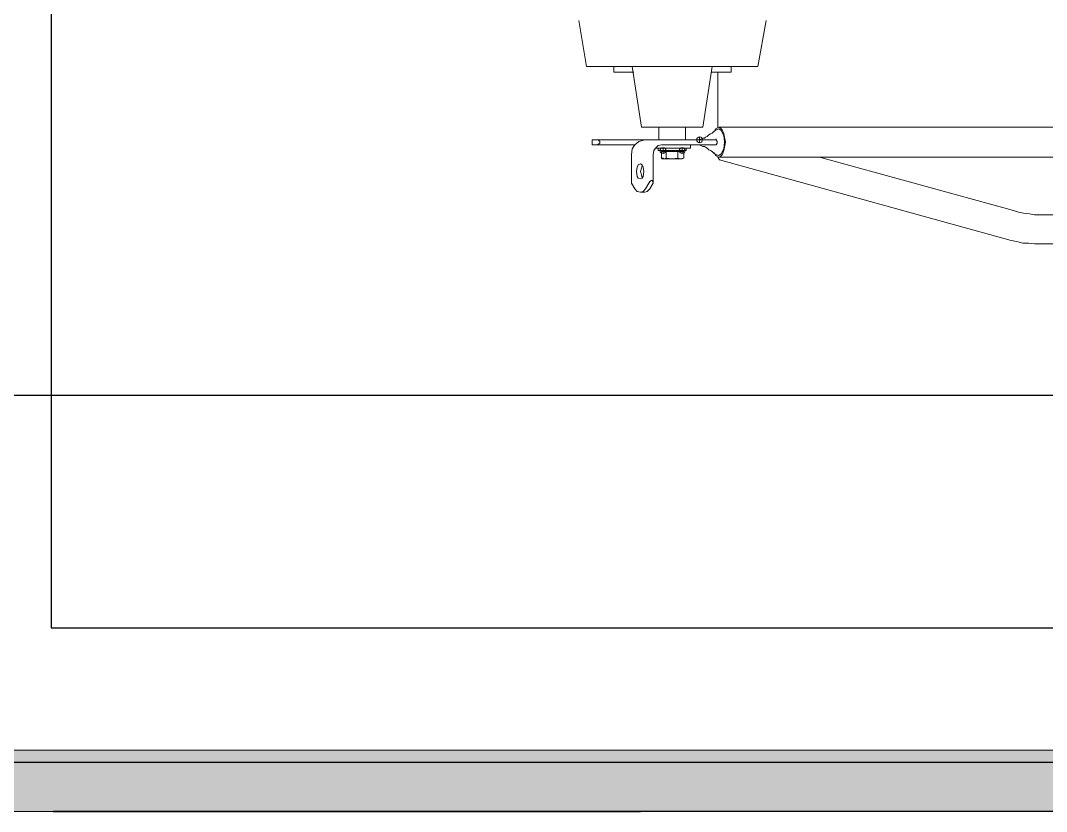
# Model space of a CAD drawing. Extents: x 758840 to 1108724, y -102573 to 143521.
# Drawn here: x 877727 to 878566, y 70493 to 71139 of the extents above; entities that cross this region are included whole.
import ezdxf

# ---------------------------------------------------------------- set-up
doc = ezdxf.new("R2010")
doc.units = 0
doc.header["$LTSCALE"] = 1000
doc.header["$MEASUREMENT"] = 0
for name, color, linetype in [('02电气-设备', 255, 'Continuous'), ('02电气-设备基础', 252, 'Continuous'), ('PDF_0', 7, 'Continuous')]:
    doc.layers.add(name, color=color, linetype=linetype)

# ---------------------------------------------------------------- blocks, each defined once
blk = doc.blocks.new('2500KVA 变压器')
at = {"lineweight": -3}
blk.add_lwpolyline([(0, 0), (2400, 0), (2400, 1500), (0, 1500)], close=True, dxfattribs=at)
at = {"layer": 'PDF_0', "lineweight": 15}
for points in [[(848.86, 1186.3), (1591.47, 1186.3), (1596.24, 1186.3), (1601, 1185.62), (1605.77, 1185.62), (1610.53, 1184.25), (1615.3, 1183.57), (1620.06, 1182.21)], [(1620.06, 1182.21), (1853.53, 1117.55)], [(1591.47, 1162.47), (848.86, 1162.47)], [(1613.26, 1159.07), (1609.17, 1160.43), (1605.09, 1161.11), (1600.32, 1161.79), (1596.24, 1162.47), (1591.47, 1162.47)], [(1771.85, 1115.51), (1613.26, 1159.07)], [(1907.99, 1136.61), (1910.71, 1141.37), (1912.75, 1143.41), (1914.79, 1144.1)], [(1911.39, 1136.61), (1914.11, 1141.37), (1916.16, 1143.41), (1918.2, 1144.1)], [(1914.79, 1144.1), (1918.2, 1144.1)], [(1918.2, 1144.1), (1920.92, 1143.41), (1922.96, 1141.37), (1925.69, 1136.61), (1925.69, 1135.93)], [(1907.99, 1135.93), (1907.99, 1136.61)], [(1907.99, 1135.93), (1907.99, 1113.46)], [(1908.67, 1134.57), (1907.99, 1135.93)], [(1909.35, 1134.57), (1908.67, 1134.57)], [(1911.39, 1136.61), (1910.71, 1135.25), (1909.35, 1134.57)], [(1918.2, 1133.2), (1916.84, 1132.52), (1916.16, 1131.16), (1915.48, 1127.08)], [(1918.2, 1127.08), (1917.52, 1129.8), (1916.84, 1132.52)], [(1918.2, 1120.95), (1920.24, 1121.63), (1920.92, 1123.67), (1921.6, 1127.08), (1920.92, 1131.16), (1920.24, 1132.52), (1918.2, 1133.2)], [(1925.69, 1135.93), (1925.69, 1113.46)], [(1915.48, 1127.08), (1916.16, 1123.67), (1916.84, 1121.63), (1918.2, 1120.95)], [(1916.84, 1122.31), (1917.52, 1124.36), (1918.2, 1127.08)], [(1257.26, 1115.51), (1854.21, 1115.51)], [(1854.21, 1091), (1852.85, 1091.68), (1851.49, 1093.04), (1850.13, 1096.45), (1848.77, 1103.25), (1850.13, 1110.06), (1851.49, 1113.46), (1852.85, 1114.83), (1854.21, 1115.51)], [(1853.53, 1117.55), (1854.9, 1115.51)], [(1854.21, 1115.51), (1856.94, 1114.15), (1858.3, 1111.42)], [(1882.8, 1116.19), (1884.16, 1116.87)], [(1887.57, 1116.19), (1885.53, 1116.87), (1882.8, 1116.19)], [(1882.8, 1110.74), (1882.8, 1116.19)], [(1900.5, 1116.87), (1884.16, 1116.87)], [(1899.14, 1116.87), (1897.1, 1116.19), (1892.33, 1116.87), (1887.57, 1116.19)], [(1887.57, 1110.74), (1887.57, 1116.19)], [(1897.1, 1110.74), (1897.1, 1116.19)], [(1901.18, 1116.19), (1899.82, 1116.19), (1899.14, 1116.87)], [(1901.18, 1116.19), (1900.5, 1116.87)], [(1901.18, 1110.74), (1901.18, 1116.19)], [(1850.13, 1108.7), (1849.45, 1103.25), (1850.13, 1097.81)], [(1856.26, 1113.46), (1854.21, 1114.15), (1852.17, 1112.78), (1850.13, 1108.7)], [(1856.26, 1113.46), (1858.3, 1112.1), (1859.66, 1110.74), (1861.02, 1110.06), (1862.38, 1109.38), (1863.74, 1108.02), (1865.11, 1107.34), (1865.79, 1106.66), (1867.15, 1106.66)], [(1877.36, 1108.02), (1905.95, 1108.02)], [(1877.36, 1108.02), (1877.36, 1105.3)], [(1880.76, 1110.06), (1903.9, 1110.06)], [(1880.76, 1108.02), (1880.76, 1110.06)], [(1901.18, 1110.74), (1882.8, 1110.74)], [(1901.18, 1105.3), (1903.9, 1105.98), (1905.95, 1108.02), (1907.31, 1110.06), (1907.99, 1113.46)], [(1903.9, 1108.02), (1903.9, 1110.06)], [(1914.79, 1101.21), (1919.56, 1102.57), (1922.96, 1105.3), (1925, 1108.7), (1925.69, 1113.46)], [(1856.26, 1105.3), (1855.58, 1103.94)], [(1855.58, 1102.57), (1855.58, 1103.94)], [(1856.26, 1101.21), (1855.58, 1102.57)], [(1856.26, 1105.3), (1901.18, 1105.3)], [(1856.26, 1101.21), (1957.68, 1101.21)], [(1856.26, 1093.04), (1858.3, 1094.41), (1859.66, 1095.77), (1861.02, 1096.45), (1862.38, 1097.13), (1863.74, 1098.49), (1865.11, 1099.17), (1865.79, 1099.85), (1867.15, 1099.85), (1869.87, 1101.21)], [(1867.15, 1106.66), (1869.87, 1105.3), (1869.87, 1105.3)], [(1869.87, 1105.3), (1870.55, 1105.3)], [(1870.55, 1101.21), (1869.87, 1101.21)], [(1881.44, 1091), (1881.44, 1101.21)], [(1903.22, 1091), (1903.22, 1101.21)], [(1957.68, 1105.3), (1922.96, 1105.3)], [(1951.55, 1103.94), (1952.23, 1104.62), (1953.59, 1105.3)], [(1951.55, 1102.57), (1951.55, 1103.94)], [(1953.59, 1101.21), (1952.23, 1101.89), (1951.55, 1102.57)], [(1957.68, 1101.21), (1957.68, 1105.3)], [(1257.26, 1091), (1854.21, 1091)], [(1850.13, 1097.81), (1852.17, 1093.73), (1854.21, 1092.36), (1856.26, 1093.04)], [(1858.3, 1095.09), (1856.94, 1092.36), (1854.21, 1091)], [(1854.9, 1046.08), (1854.9, 1091)], [(1859.66, 1041.31), (1867.15, 1091)], [(1867.15, 1091), (1917.52, 1091)], [(1925, 1041.31), (1917.52, 1091)], [(1822.22, 1041.31), (1815.42, 1003.88)], [(1962.44, 1041.31), (1822.22, 1041.31)], [(1844, 1046.08), (1860.34, 1046.08)], [(1844, 1046.08), (1844, 1041.31)], [(1923.64, 1046.08), (1939.98, 1046.08)], [(1939.98, 1046.08), (1939.98, 1041.31)], [(1968.57, 1003.88), (1962.44, 1041.31)]]:
    blk.add_lwpolyline(points, dxfattribs=at)
for points in [[(1884.16, 1107.68), (1884.16, 1112.44), (1884.16, 1112.44)], [(1899.82, 1107.68), (1899.82, 1112.44), (1899.82, 1112.44)], [(1869.87, 1098.83), (1869.87, 1103.59), (1869.87, 1103.59)]]:
    blk.add_lwpolyline(points, close=True, dxfattribs=at)
for points in [[(1884.16, 1112.44), (1882.85, 1112.44), (1881.78, 1111.37), (1881.78, 1110.06), (1881.78, 1108.75), (1882.85, 1107.68), (1884.16, 1107.68), (1885.47, 1107.68), (1886.55, 1108.75), (1886.55, 1110.06), (1886.55, 1111.37), (1885.47, 1112.44), (1884.16, 1112.44)], [(1899.82, 1112.44), (1898.51, 1112.44), (1897.44, 1111.37), (1897.44, 1110.06), (1897.44, 1108.75), (1898.51, 1107.68), (1899.82, 1107.68), (1901.13, 1107.68), (1902.2, 1108.75), (1902.2, 1110.06), (1902.2, 1111.37), (1901.13, 1112.44), (1899.82, 1112.44)], [(1869.87, 1103.59), (1868.56, 1103.59), (1867.49, 1102.52), (1867.49, 1101.21), (1867.49, 1099.9), (1868.56, 1098.83), (1869.87, 1098.83), (1871.18, 1098.83), (1872.25, 1099.9), (1872.25, 1101.21), (1872.25, 1102.52), (1871.18, 1103.59), (1869.87, 1103.59)]]:
    blk.add_open_spline(points, degree=3, knots=[0, 0, 0, 0, 1, 1, 1, 2, 2, 2, 3, 3, 3, 4, 4, 4, 4], dxfattribs=at)
for points in [[(1856.39, 1105.27), (1856.46, 1105.29), (1856.53, 1105.3), (1856.6, 1105.3)], [(1856.6, 1100.53), (1856.53, 1100.53), (1856.46, 1100.54), (1856.39, 1100.55)]]:
    blk.add_open_spline(points, degree=3, dxfattribs=at)
for points in [[(1884.16, 1107.68), (1884.16, 1112.44), (1884.16, 1112.44)], [(1899.82, 1107.68), (1899.82, 1112.44), (1899.82, 1112.44)], [(1869.87, 1098.83), (1869.87, 1103.59), (1869.87, 1103.59)]]:
    blk.add_solid(points, dxfattribs=at)
blk = doc.blocks.new('BD4-PAL0101-LVPM-03')
at = {"ltscale": 5}
h = blk.add_hatch(dxfattribs=at)
h.set_pattern_fill('隔热材料01', color=8, scale=80, angle=45)
h.set_pattern_definition([(315, (-6393581, 4851832.664), (28.28427125, 28.28427125), [4.0142, -35.9858]), (315, (-6393602.19, 4851811.474), (28.28427125, 28.28427125), [4.0142, -35.9858]), (135, (-6393568.565, 4851806.713), (-28.28427125, -28.28427125), [4.0142, -35.9858]), (135, (-6393576.24, 4851799.04), (-28.28427125, -28.28427125), [4.0142, -35.9858]), (225, (-6393553.707, 4851812.48), (28.28427125, -28.28427125), [40.0194, 0.0194]), (180, (-6393563.022, 4851806.003), (-28.2842, 28.2842), [3.4144, -53.1542]), (161.56505, (-6393538.152, 4851834.288), (-28.284169758, 28.28429741), [2.244, -87.1988]), (161.56505, (-6393566.436, 4851806.003), (-28.284169758, 28.28429741), [2.244, -87.1988]), (198.43495, (-6393530.48, 4851835.707), (-28.28429741, 28.28416976), [4.488, -84.9548]), (198.43495, (-6393558.764, 4851807.422), (-28.28429741, 28.28416976), [4.488, -84.9548]), (108.43495, (-6393543.119, 4851837.835), (-28.28429741, 28.284169758), [21.3712, -68.0716]), (108.43495, (-6393571.403, 4851809.551), (-28.28429741, 28.284169758), [21.3712, -68.0716]), (161.56505, (-6393552.715, 4851860.948), (-28.284169758, 28.28429741), [2.244, -87.1988]), (161.56505, (-6393581, 4851832.664), (-28.284169758, 28.28429741), [2.244, -87.1988]), (180, (-6393583.129, 4851833.374), (-28.2842, 28.2842), [3.4144, -53.1542]), (198.43495, (-6393558.26, 4851861.658), (-28.28429741, 28.28416976), [4.488, -84.9548]), (198.43495, (-6393586.543, 4851833.374), (-28.28429741, 28.28416976), [4.488, -84.9548]), (90, (-6393602.9, 4851813.603), (-28.2842, 28.2842), [3.4144, -53.1542]), (108.43495, (-6393573.905, 4851839.759), (-28.28429741, 28.284169758), [2.244, -87.1988]), (108.43495, (-6393602.19, 4851811.474), (-28.28429741, 28.284169758), [2.244, -87.1988]), (71.56505, (-6393574.615, 4851845.3), (-28.28416976, 28.28429741), [4.488, -84.9548]), (71.56505, (-6393602.9, 4851817.017), (-28.28416976, 28.28429741), [4.488, -84.9548]), (161.56505, (-6393550.793, 4851830.162), (-28.284169758, 28.28429741), [21.3712, -68.0716]), (161.56505, (-6393579.077, 4851801.878), (-28.284169758, 28.28429741), [21.3712, -68.0716]), (90, (-6393575.53, 4851793.496), (-28.2842, 28.2842), [3.4144, -53.1542]), (108.43495, (-6393547.244, 4851825.195), (-28.28429741, 28.284169758), [2.244, -87.1988]), (108.43495, (-6393575.529, 4851796.91), (-28.28429741, 28.284169758), [2.244, -87.1988]), (71.56505, (-6393548.664, 4851817.523), (-28.28416976, 28.28429741), [4.488, -84.9548]), (71.56505, (-6393576.948, 4851789.24), (-28.28416976, 28.28429741), [4.488, -84.9548])])
h.paths.add_polyline_path([(1915872.05, 712983.07), (1915306.55, 712983.07), (1915306.55, 712933.07), (1915872.05, 712933.07)])
h.paths.add_polyline_path([(1915301.55, 712983.07), (1914736.05, 712983.07), (1914736.05, 712933.07), (1915301.55, 712933.07)])
h.paths.add_polyline_path([(1916874.55, 712933.07), (1915982.05, 712933.07), (1915982.05, 712983.07), (1916874.55, 712983.07)])
h.paths.add_polyline_path([(1917772.05, 712933.07), (1916879.55, 712933.07), (1916879.55, 712983.07), (1917772.05, 712983.07)])
h.paths.add_polyline_path([(1917882.05, 712983.07), (1918774.55, 712983.07), (1918774.55, 712933.07), (1917882.05, 712933.07)])
h.paths.add_polyline_path([(1918779.55, 712933.07), (1918779.55, 712983.07), (1919672.05, 712983.07), (1919672.05, 712933.07)])
h.paths.add_polyline_path([(1920874.55, 712933.08), (1919782.05, 712933.08), (1919782.05, 712983.08), (1920874.55, 712983.08)])
h.paths.add_polyline_path([(1920879.55, 712933.08), (1920879.55, 712983.08), (1921972.05, 712983.08), (1921972.05, 712933.08)])
h.paths.add_polyline_path([(1923279.55, 712933.09), (1922082.05, 712933.09), (1922082.05, 712983.09), (1923279.55, 712983.09)])
h.paths.add_polyline_path([(1923284.55, 712933.09), (1923284.55, 712983.09), (1924482.05, 712983.09), (1924482.05, 712933.09)])
h.paths.add_polyline_path([(1925884.55, 712933.08), (1924592.05, 712933.08), (1924592.05, 712983.08), (1925884.55, 712983.08)])
h.paths.add_polyline_path([(1925889.55, 712933.08), (1925889.55, 712983.08), (1927182.05, 712983.08), (1927182.05, 712933.08)])
h.paths.add_polyline_path([(1927292.05, 712933.09), (1928132.05, 712933.09), (1928132.05, 712983.09), (1927292.05, 712983.09)])
at = {"linetype": 'ByBlock', "lineweight": 15}
for p, q in [((1924592.05, 712983.08), (1925884.55, 712983.08)), ((1925884.55, 712933.08), (1924592.05, 712933.08))]:
    blk.add_line(p, q, dxfattribs=at)
blk.add_line((1925758.86, 712933.08), (1924778.86, 712933.08))
at = {"layer": '02电气-设备', "color": 5, "ltscale": 5, "rotation": 180}
blk.add_blockref('2500KVA 变压器', (1927177.05, 714583.09), dxfattribs=at)
mesh = blk.add_polymesh((2, 7))
for k, corner in enumerate([(1925258.86, 712933.08), (1925218.86, 712933.08), (1925118.86, 712933.08), (1925018.86, 712933.08), (1924918.86, 712933.08), (1924818.86, 712933.08), (1924778.86, 712933.08), (1925258.86, 712933.08, 200), (1925218.86, 712933.08, 200), (1925118.86, 712933.08, 200), (1925018.86, 712933.08, 200), (1924918.86, 712933.08, 200), (1924818.86, 712933.08, 200), (1924778.86, 712933.08, 200)]):
    mesh.set_mesh_vertex(divmod(k, 7), corner)

msp = doc.modelspace()

# ---------------------------------------------------------------- linework, layer by layer
at = {"layer": '02电气-设备基础'}
msp.add_lwpolyline([(901460.28, 70532.54), (866802.28, 70532.54), (866802.28, 70832.54), (901460.28, 70832.54)], close=True, dxfattribs=at)

# ---------------------------------------------------------------- block references
at = {"layer": '02电气-设备'}
msp.add_blockref('BD4-PAL0101-LVPM-03', (-1047025.03, -642440.55), dxfattribs=at)

doc.saveas('drawing.dxf')
